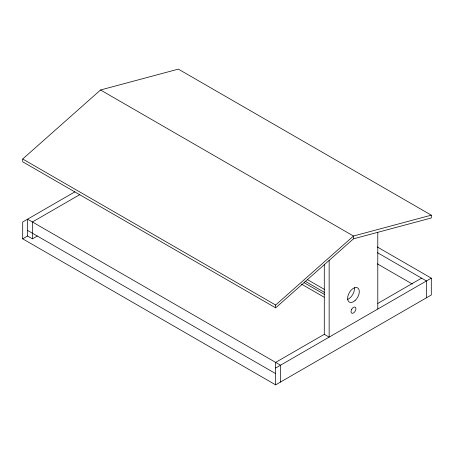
<?xml version="1.0" encoding="UTF-8"?>
<svg xmlns="http://www.w3.org/2000/svg" width="454" height="454" viewBox="0 0 454 454"><rect width="100%" height="100%" fill="white"/><g stroke="black" fill="none" stroke-linecap="round" stroke-linejoin="round"><path stroke-width="0.68" d="M22.7 159.002L100.527 89.988L178.36 69.133L431.3 215.168L431.3 217.977L353.473 238.832L275.64 307.846L22.7 161.811L22.7 159.002L275.64 305.037L275.64 307.846M275.64 305.037L353.473 236.023L431.3 215.168M74.989 191.792L22.7 221.983L22.7 238.832L275.64 384.867L431.3 294.998L431.3 278.149L377.274 246.959M79.853 194.601L32.427 221.983L32.427 238.832L27.563 236.023L22.7 238.832M32.427 238.832L37.336 236.001M329.15 260.397L329.15 337.123L324.287 334.314L275.64 362.4L275.64 384.867M377.79 303.425L421.573 278.149M275.64 368.018L431.3 278.149M100.527 89.988L353.473 236.023L353.473 238.832M377.353 252.617L426.437 280.958L426.437 297.807M377.353 263.853L412.357 284.062M307.29 279.533L324.485 289.459M304.969 281.134L324.621 292.478M304.078 282.677L324.343 294.374M301.399 284.068L324.116 297.188M27.563 230.405L275.64 373.631M377.79 232.312L377.79 309.043M324.287 264.625L324.287 334.314M280.51 382.058L280.51 365.209L27.563 219.174L27.563 236.023M354.353 287.7A8.257 4.767 -60 0 1 347.594 299.413M351.754 309.168L351.368 309.974A3.439 1.986 -60 0 0 353.047 313.175A3.439 1.986 -60 0 0 355.868 308.294A3.439 1.986 -60 0 0 352.253 308.436L351.754 309.168M354.983 300.639A8.257 4.767 -60 0 0 357.599 287.847A8.257 4.767 -60 0 0 347.832 296.507A8.257 4.767 -60 0 0 354.983 300.639"/></g></svg>
